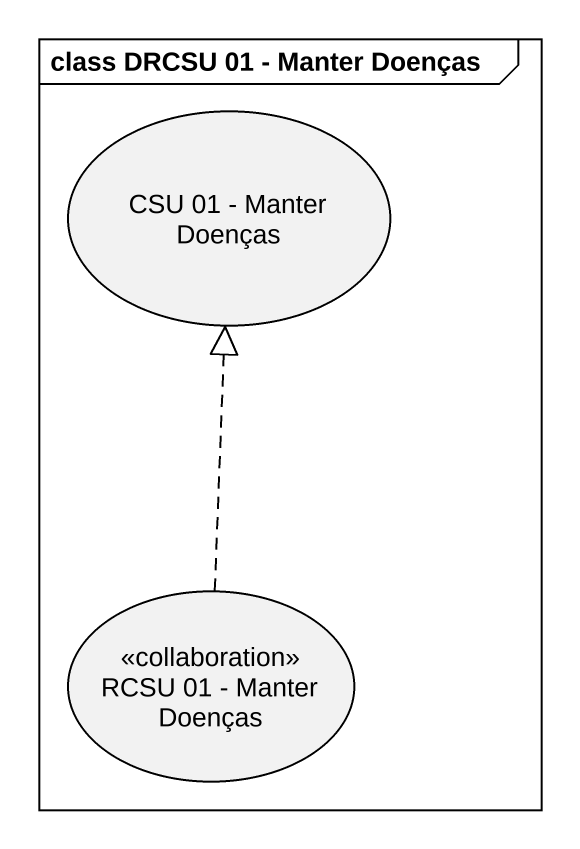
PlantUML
@startuml
mainframe class DRCSU 01 - Manter Doenças
usecase "CSU 01 - Manter Doenças" as CSU_01_Manter_Doenças
usecase "RCSU 01 - Manter Doenças" as RCSU_01_Manter_Doenças <<collaboration>>
RCSU_01_Manter_Doenças .up.|> CSU_01_Manter_Doenças
@enduml
